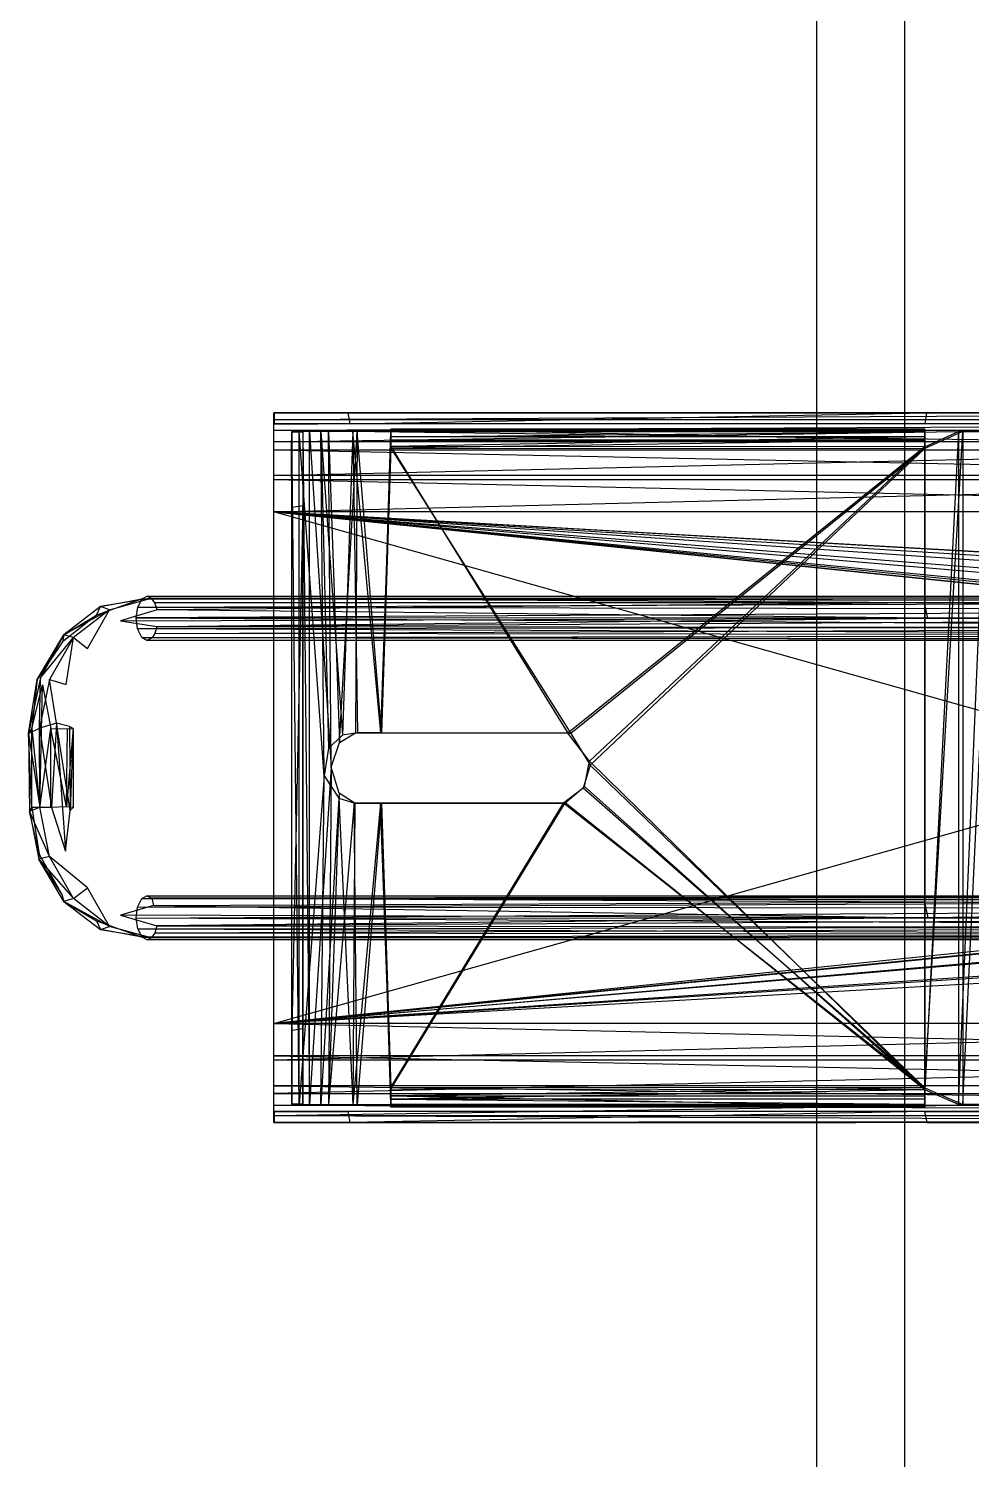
# Model space of a CAD drawing. Header units: inches. Extents: x 0 to 54693, y 0 to 31146.
# Drawn here: x 16253.8 to 16360.8, y 15819.8 to 15982.3 of the extents above; entities that cross this region are included whole.
import ezdxf

# ---------------------------------------------------------------- set-up
doc = ezdxf.new("R2010")
doc.units = ezdxf.units.IN
doc.header["$MEASUREMENT"] = 0
doc.layers.add('Added', color=3, linetype='Continuous')

msp = doc.modelspace()

# ---------------------------------------------------------------- linework, layer by layer
at = {"layer": 'Added', "linetype": 'ByBlock', "lineweight": -2, "ltscale": 0.18}
for p, q in [((16353.23, 16448.32), (16353.23, 15348.32)), ((16343.23, 16438.32), (16343.23, 15358.32))]:
    msp.add_line(p, q, dxfattribs=at)
at = {"layer": 'Added', "linetype": 'Continuous', "lineweight": -2, "ltscale": 0.18}
for p, q in [((16281.65, 15938.62), (16281.67, 15937.37)), ((16281.65, 15938.62), (16281.68, 15938.62)), ((16281.65, 15858.03), (16281.65, 15938.62)), ((16281.65, 15938.62), (16355.73, 15938.62)), ((16445, 15938.62), (16281.65, 15937.83)), ((16445, 15938.62), (16281.65, 15938.62)), ((16281.65, 15935.33), (16446, 15937.83)), ((16446, 15937.83), (16281.65, 15937.83)), ((16281.65, 15936.67), (16445, 15937.37)), ((16446, 15937.37), (16281.65, 15937.37)), ((16281.68, 15938.62), (16281.67, 15937.37)), ((16281.67, 15937.37), (16283.47, 15937.39)), ((16355.73, 15938.62), (16281.68, 15938.62)), ((16290.08, 15938.62), (16281.68, 15938.62)), ((16286.65, 15938.62), (16281.68, 15938.62)), ((16283.47, 15937.39), (16286.65, 15937.37)), ((16290.08, 15938.62), (16286.65, 15938.62)), ((16355.73, 15938.62), (16290.08, 15938.62)), ((16290.32, 15937.37), (16290.08, 15938.62)), ((16290.32, 15937.37), (16355.73, 15938.62)), ((16355.73, 15938.62), (16355.52, 15937.37)), ((16359.52, 15938.62), (16355.73, 15938.62)), ((16355.73, 15938.62), (16445, 15938.62)), ((16281.65, 15936.67), (16446, 15934.44)), ((16281.65, 15936.67), (16446, 15936.67)), ((16283.66, 15934.63), (16283.67, 15936.47)), ((16294.92, 15936.49), (16283.67, 15936.49)), ((16284.52, 15860.09), (16283.67, 15936.49)), ((16284.92, 15936.47), (16283.67, 15936.49)), ((16283.67, 15936.47), (16283.67, 15936.49)), ((16283.67, 15860.09), (16283.67, 15936.49)), ((16283.67, 15936.47), (16283.67, 15927.86)), ((16283.67, 15936.47), (16284.92, 15936.47)), ((16284.52, 15860.09), (16284.52, 15936.49)), ((16287.36, 15897.39), (16284.52, 15936.49)), ((16284.92, 15936.49), (16284.92, 15860.09)), ((16284.92, 15936.49), (16284.92, 15928.05)), ((16284.92, 15936.49), (16285.68, 15860.09)), ((16284.92, 15936.47), (16284.92, 15928.05)), ((16285.68, 15860.09), (16285.68, 15936.49)), ((16285.68, 15936.49), (16288.14, 15898.39)), ((16287.36, 15897.39), (16286.96, 15936.49)), ((16286.96, 15936.49), (16289.45, 15902.01)), ((16286.96, 15936.49), (16287.86, 15900.53)), ((16288.14, 15898.39), (16287.84, 15936.49)), ((16287.84, 15936.49), (16289.09, 15901.18)), ((16289.09, 15901.18), (16291.09, 15936.49)), ((16290.61, 15936.49), (16289.45, 15902.01)), ((16290.61, 15936.49), (16291.13, 15902.29)), ((16293.78, 15902.29), (16290.61, 15936.49)), ((16291.09, 15936.49), (16290.92, 15902.27)), ((16294.9, 15936.46), (16291.09, 15936.49)), ((16293.85, 15902.29), (16291.09, 15936.49)), ((16294.92, 15936.49), (16293.78, 15902.29)), ((16293.85, 15902.29), (16294.9, 15936.46)), ((16294.9, 15936.46), (16294.92, 15936.78)), ((16355.51, 15936.46), (16294.9, 15936.46)), ((16294.92, 15935.9), (16294.9, 15936.46)), ((16294.92, 15936.79), (16294.92, 15935.54)), ((16355.52, 15935.54), (16294.92, 15936.79)), ((16294.92, 15936.78), (16294.92, 15936.79)), ((16294.92, 15936.79), (16355.52, 15936.79)), ((16355.52, 15936.78), (16294.92, 15936.79)), ((16355.51, 15936.46), (16294.92, 15936.78)), ((16355.52, 15936.78), (16294.92, 15936.78)), ((16294.92, 15935.9), (16355.51, 15936.46)), ((16355.52, 15935.9), (16294.92, 15935.9)), ((16355.52, 15935.9), (16294.92, 15934.82)), ((16294.92, 15934.82), (16294.92, 15935.9)), ((16355.52, 15936.78), (16355.51, 15936.46)), ((16355.51, 15934.75), (16359.34, 15936.49)), ((16359.34, 15936.49), (16355.51, 15861.76)), ((16355.51, 15861.98), (16359.82, 15936.49)), ((16359.82, 15936.49), (16355.51, 15934.57)), ((16355.51, 15936.46), (16355.52, 15935.9)), ((16355.52, 15935.9), (16355.51, 15934.75)), ((16355.52, 15936.79), (16355.52, 15936.78)), ((16355.52, 15935.54), (16355.52, 15936.79)), ((16359.34, 15936.49), (16359.34, 15860.09)), ((16359.34, 15860.09), (16362.59, 15936.49)), ((16359.34, 15936.49), (16365.91, 15936.49)), ((16359.82, 15936.49), (16359.82, 15860.09)), ((16359.82, 15860.09), (16363.47, 15936.49)), ((16446, 15935.33), (16281.65, 15935.33)), ((16281.65, 15931.51), (16446, 15935.33)), ((16281.65, 15934.44), (16446, 15934.44)), ((16281.65, 15934.44), (16446, 15931.05)), ((16283.67, 15927.86), (16283.66, 15934.63)), ((16284.92, 15935.15), (16284.92, 15928.05)), ((16293.78, 15902.29), (16294.92, 15934.82)), ((16294.91, 15934.6), (16293.85, 15902.29)), ((16355.51, 15935.53), (16294.91, 15934.6)), ((16294.92, 15935.53), (16294.91, 15934.6)), ((16294.91, 15934.6), (16315.36, 15902.21)), ((16294.91, 15934.6), (16355.51, 15934.57)), ((16355.52, 15935.54), (16294.92, 15935.54)), ((16294.92, 15935.54), (16294.92, 15935.53)), ((16294.92, 15935.53), (16355.52, 15935.54)), ((16355.51, 15935.53), (16294.92, 15935.53)), ((16294.92, 15934.82), (16314.99, 15902.25)), ((16355.51, 15934.75), (16294.92, 15934.82)), ((16355.51, 15934.75), (16314.99, 15902.25)), ((16355.51, 15934.57), (16315.36, 15902.21)), ((16355.51, 15934.75), (16317.48, 15899.07)), ((16355.51, 15934.57), (16317.53, 15898.63)), ((16355.51, 15935.53), (16355.52, 15935.54)), ((16355.51, 15934.57), (16355.51, 15935.53)), ((16355.51, 15934.75), (16355.51, 15861.76)), ((16355.51, 15861.98), (16355.51, 15934.57)), ((16446, 15931.51), (16281.65, 15931.51)), ((16281.65, 15927.37), (16446, 15931.51)), ((16281.65, 15931.05), (16446, 15931.05)), ((16281.65, 15931.05), (16446, 15927.37)), ((16284.92, 15928.05), (16283.67, 15868.53)), ((16284.92, 15928.05), (16283.67, 15927.86)), ((16283.67, 15868.53), (16283.67, 15927.86)), ((16284.92, 15860.11), (16284.92, 15928.05)), ((16284.92, 15868.72), (16284.92, 15928.05)), ((16284.92, 15860.09), (16284.92, 15928.05)), ((16432.32, 15918.81), (16281.65, 15927.37)), ((16281.65, 15927.37), (16431.19, 15912.56)), ((16281.65, 15927.37), (16432.83, 15911.86)), ((16281.65, 15927.37), (16429.83, 15914.7)), ((16430.35, 15917.15), (16281.65, 15927.37)), ((16446, 15927.37), (16281.65, 15927.37)), ((16431.12, 15918.09), (16281.65, 15927.37)), ((16281.65, 15927.37), (16429.78, 15915.66)), ((16430.78, 15912.9), (16281.65, 15927.37)), ((16432.85, 15918.84), (16281.65, 15927.37)), ((16432.77, 15911.85), (16281.65, 15927.37)), ((16432.76, 15884.82), (16281.65, 15927.37)), ((16266.68, 15917.49), (16267.25, 15917.79)), ((16444.03, 15917.72), (16267.25, 15917.79)), ((16267.25, 15917.79), (16445.05, 15917.73)), ((16267.25, 15917.79), (16267.73, 15917.59)), ((16267.73, 15917.59), (16445.05, 15917.73)), ((16261.98, 15916.62), (16257.79, 15913.43)), ((16263, 15916.27), (16257.79, 15913.43)), ((16263, 15916.27), (16258.9, 15913.11)), ((16260.48, 15911.88), (16263, 15916.27)), ((16266.68, 15917.49), (16261.52, 15915.64)), ((16261.52, 15915.64), (16261.98, 15916.62)), ((16267.73, 15917.59), (16261.98, 15916.62)), ((16261.98, 15916.62), (16266.68, 15917.49)), ((16263, 15916.27), (16261.98, 15916.62)), ((16263, 15916.27), (16267.73, 15917.59)), ((16268.38, 15916.25), (16264.24, 15915)), ((16266.02, 15915.33), (16266.19, 15916.56)), ((16441.21, 15916.28), (16266.02, 15915.33)), ((16266.19, 15916.56), (16266.68, 15917.49)), ((16266.19, 15916.56), (16441.86, 15917.23)), ((16266.19, 15916.56), (16441.21, 15916.28)), ((16266.68, 15917.49), (16444.03, 15917.72)), ((16266.68, 15917.49), (16441.86, 15917.23)), ((16267.73, 15917.59), (16443.88, 15917.24)), ((16355.49, 15917.06), (16267.73, 15917.59)), ((16267.73, 15917.59), (16268.11, 15917.06)), ((16355.49, 15917.06), (16268.11, 15917.06)), ((16268.11, 15917.06), (16268.38, 15916.25)), ((16355.49, 15917.06), (16268.38, 15916.25)), ((16355.85, 15915.29), (16268.38, 15916.25)), ((16443.88, 15917.24), (16355.49, 15917.06)), ((16355.85, 15915.29), (16355.49, 15917.06)), ((16444.19, 15916.38), (16355.49, 15917.06)), ((16355.85, 15915.29), (16444.19, 15916.38)), ((16261.52, 15915.64), (16257.66, 15912.63)), ((16257.79, 15913.43), (16261.52, 15915.64)), ((16264.24, 15915), (16355.85, 15915.29)), ((16264.24, 15915), (16268.35, 15914.38)), ((16441.18, 15915.28), (16266.02, 15915.33)), ((16266.17, 15914.08), (16266.02, 15915.33)), ((16266.02, 15915.33), (16441.21, 15914.3)), ((16268.35, 15914.38), (16355.85, 15915.29)), ((16268.35, 15914.38), (16443.23, 15915.29)), ((16355.85, 15915.29), (16443.23, 15915.29)), ((16254.77, 15908.34), (16257.79, 15913.43)), ((16257.79, 15913.43), (16255.17, 15908.53)), ((16255.17, 15908.53), (16258.9, 15913.11)), ((16258.9, 15913.11), (16256.19, 15908.35)), ((16257.79, 15913.43), (16257.66, 15912.63)), ((16258.9, 15913.11), (16257.79, 15913.43)), ((16258.06, 15907.78), (16258.9, 15913.11)), ((16258.9, 15913.11), (16260.48, 15911.88)), ((16441.21, 15914.3), (16266.17, 15914.08)), ((16266.65, 15913.12), (16266.17, 15914.08)), ((16441.86, 15913.36), (16266.17, 15914.08)), ((16266.65, 15913.12), (16441.86, 15913.36)), ((16267.24, 15912.79), (16266.65, 15913.12)), ((16266.65, 15913.12), (16444.01, 15912.86)), ((16267.82, 15913.06), (16267.24, 15912.79)), ((16267.24, 15912.79), (16444.01, 15912.86)), ((16268.14, 15913.57), (16267.82, 15913.06)), ((16443.88, 15913.33), (16267.82, 15913.06)), ((16445.11, 15912.85), (16267.82, 15913.06)), ((16268.35, 15914.38), (16268.14, 15913.57)), ((16268.14, 15913.57), (16444.61, 15914.23)), ((16443.88, 15913.33), (16268.14, 15913.57)), ((16268.35, 15914.38), (16444.61, 15914.23)), ((16257.66, 15912.63), (16254.77, 15908.34)), ((16445.11, 15912.85), (16267.24, 15912.79)), ((16281.65, 15869.28), (16432.83, 15911.86)), ((16255.17, 15908.53), (16253.81, 15902.2)), ((16253.81, 15902.2), (16254.77, 15908.34)), ((16254.77, 15908.34), (16254.19, 15902.79)), ((16255.04, 15902.82), (16255.17, 15908.53)), ((16256.19, 15908.35), (16255.04, 15902.82)), ((16256.96, 15903.4), (16256.19, 15908.35)), ((16256.19, 15908.35), (16258.06, 15907.78)), ((16254.19, 15902.79), (16255.39, 15907.72)), ((16255.09, 15893.79), (16255.39, 15907.72)), ((16255.39, 15907.72), (16256.33, 15902.79)), ((16256.96, 15903.4), (16255.04, 15902.82)), ((16256.96, 15903.4), (16256.41, 15893.79)), ((16256.96, 15903.4), (16257.99, 15888.86)), ((16258.51, 15893.45), (16256.96, 15903.4)), ((16258.45, 15903.01), (16256.96, 15903.4)), ((16253.81, 15902.2), (16255.04, 15902.82)), ((16254.19, 15902.79), (16253.81, 15902.2)), ((16253.81, 15902.2), (16253.9, 15893.38)), ((16253.81, 15902.2), (16255.09, 15893.85)), ((16254.19, 15893.79), (16253.81, 15902.2)), ((16254.19, 15893.79), (16254.19, 15902.79)), ((16254.19, 15902.79), (16255.09, 15893.79)), ((16255.04, 15902.82), (16256.41, 15893.79)), ((16255.09, 15893.85), (16255.04, 15902.82)), ((16255.09, 15893.79), (16256.33, 15902.79)), ((16256.33, 15902.79), (16258.21, 15902.73)), ((16258.12, 15893.9), (16256.33, 15902.79)), ((16256.33, 15893.79), (16256.33, 15902.79)), ((16258.85, 15902.79), (16258.12, 15893.9)), ((16258.12, 15893.9), (16258.21, 15902.73)), ((16258.21, 15902.73), (16258.85, 15902.79)), ((16258.85, 15902.79), (16258.45, 15903.01)), ((16258.45, 15903.01), (16258.51, 15893.45)), ((16258.85, 15902.79), (16258.51, 15893.45)), ((16258.85, 15902.79), (16258.85, 15893.79)), ((16289.45, 15902.01), (16287.86, 15900.53)), ((16289.09, 15901.18), (16290.92, 15902.27)), ((16291.13, 15902.29), (16289.45, 15902.01)), ((16290.92, 15902.27), (16293.85, 15902.29)), ((16293.78, 15902.29), (16291.13, 15902.29)), ((16293.85, 15902.29), (16293.78, 15902.29)), ((16293.78, 15902.29), (16314.99, 15902.25)), ((16315.36, 15902.21), (16293.85, 15902.29)), ((16314.99, 15902.25), (16293.85, 15902.29)), ((16314.99, 15902.25), (16315.36, 15902.21)), ((16317.48, 15899.07), (16314.99, 15902.25)), ((16315.36, 15902.21), (16317.53, 15898.63)), ((16287.86, 15900.53), (16287.36, 15897.39)), ((16288.14, 15898.39), (16289.09, 15901.18)), ((16288.14, 15898.39), (16285.68, 15860.09)), ((16288.14, 15898.39), (16287.84, 15860.09)), ((16289.06, 15895.44), (16288.14, 15898.39)), ((16317.53, 15898.63), (16316.75, 15896.02)), ((16316.9, 15896.21), (16317.48, 15899.07)), ((16355.51, 15861.76), (16317.48, 15899.07)), ((16317.53, 15898.63), (16355.51, 15861.98)), ((16287.36, 15897.39), (16284.52, 15860.09)), ((16286.96, 15860.09), (16287.36, 15897.39)), ((16287.36, 15897.39), (16289.02, 15894.85)), ((16289.06, 15895.44), (16287.84, 15860.09)), ((16290.75, 15894.35), (16289.06, 15895.44)), ((16316.75, 15896.02), (16314.51, 15894.31)), ((16314.72, 15894.32), (16316.9, 15896.21)), ((16355.51, 15861.98), (16316.75, 15896.02)), ((16355.51, 15861.76), (16316.9, 15896.21)), ((16253.9, 15893.38), (16255.09, 15893.85)), ((16254.19, 15893.79), (16253.9, 15893.38)), ((16255, 15888.5), (16253.9, 15893.38)), ((16253.9, 15893.38), (16254.96, 15887.96)), ((16256.19, 15888.24), (16253.9, 15893.38)), ((16254.19, 15893.79), (16255, 15888.5)), ((16256.33, 15893.79), (16254.19, 15893.79)), ((16256.19, 15888.24), (16255.09, 15893.85)), ((16255.09, 15893.85), (16256.41, 15893.79)), ((16258.12, 15893.9), (16256.33, 15893.79)), ((16256.41, 15893.79), (16257.99, 15888.86)), ((16257.99, 15888.86), (16258.51, 15893.45)), ((16258.85, 15893.79), (16258.12, 15893.9)), ((16258.51, 15893.45), (16258.85, 15893.79)), ((16289.02, 15894.85), (16286.96, 15860.09)), ((16290.75, 15894.35), (16287.84, 15860.09)), ((16289.02, 15894.85), (16290.84, 15894.29)), ((16289.02, 15894.85), (16290.61, 15860.09)), ((16293.76, 15894.29), (16290.61, 15860.09)), ((16290.84, 15894.29), (16290.61, 15860.09)), ((16291.09, 15860.09), (16290.75, 15894.35)), ((16293.84, 15894.29), (16290.75, 15894.35)), ((16290.84, 15894.29), (16293.76, 15894.29)), ((16293.84, 15894.29), (16291.09, 15860.09)), ((16293.76, 15894.29), (16314.72, 15894.32)), ((16314.51, 15894.31), (16293.76, 15894.29)), ((16293.76, 15894.29), (16294.92, 15860.09)), ((16294.91, 15861.83), (16293.76, 15894.29)), ((16293.76, 15894.29), (16293.84, 15894.29)), ((16293.84, 15894.29), (16314.51, 15894.31)), ((16293.84, 15894.29), (16294.91, 15862.01)), ((16294.9, 15860.12), (16293.84, 15894.29)), ((16294.91, 15861.83), (16314.72, 15894.32)), ((16294.91, 15862.01), (16314.51, 15894.31)), ((16314.51, 15894.31), (16314.72, 15894.32)), ((16355.51, 15861.98), (16314.51, 15894.31)), ((16355.51, 15861.76), (16314.72, 15894.32)), ((16255, 15888.5), (16254.96, 15887.96)), ((16255, 15888.5), (16257.58, 15883.94)), ((16256.19, 15888.24), (16254.96, 15887.96)), ((16257.79, 15883.14), (16254.96, 15887.96)), ((16254.96, 15887.96), (16257.58, 15883.94)), ((16254.96, 15887.96), (16258.89, 15883.49)), ((16260.48, 15884.7), (16256.19, 15888.24)), ((16258.89, 15883.49), (16256.19, 15888.24)), ((16257.58, 15883.94), (16257.79, 15883.14)), ((16258.89, 15883.49), (16260.48, 15884.7)), ((16263, 15880.31), (16260.48, 15884.7)), ((16266.65, 15883.46), (16267.24, 15883.79)), ((16266.65, 15883.46), (16444.02, 15883.72)), ((16267.24, 15883.79), (16444.02, 15883.72)), ((16267.24, 15883.79), (16267.81, 15883.52)), ((16445.14, 15883.73), (16267.24, 15883.79)), ((16445.14, 15883.73), (16267.81, 15883.52)), ((16432.85, 15884.83), (16281.65, 15869.28)), ((16432.76, 15884.82), (16281.65, 15869.28)), ((16431.19, 15884.12), (16281.65, 15869.28)), ((16281.65, 15869.28), (16431.07, 15884.04)), ((16258.89, 15883.49), (16257.79, 15883.14)), ((16257.79, 15883.14), (16261.52, 15880.93)), ((16257.79, 15883.14), (16261.98, 15879.95)), ((16263, 15880.31), (16257.79, 15883.14)), ((16263, 15880.31), (16258.89, 15883.49)), ((16267.98, 15882.67), (16264.23, 15881.58)), ((16266.02, 15881.25), (16266.17, 15882.5)), ((16266.02, 15881.25), (16441.21, 15882.28)), ((16266.17, 15882.5), (16266.65, 15883.46)), ((16266.17, 15882.5), (16441.86, 15883.22)), ((16441.21, 15882.28), (16266.17, 15882.5)), ((16266.65, 15883.46), (16441.86, 15883.22)), ((16267.81, 15883.52), (16443.88, 15883.24)), ((16267.81, 15883.52), (16267.98, 15882.67)), ((16355.49, 15883.06), (16267.81, 15883.52)), ((16267.98, 15882.67), (16355.49, 15883.06)), ((16267.98, 15882.67), (16355.85, 15881.29)), ((16281.65, 15869.28), (16429.89, 15882.17)), ((16355.49, 15883.06), (16443.88, 15883.24)), ((16444.61, 15882.31), (16355.49, 15883.06)), ((16355.49, 15883.06), (16355.85, 15881.29)), ((16444.61, 15882.31), (16355.85, 15881.29)), ((16261.52, 15880.93), (16266.68, 15879.09)), ((16261.52, 15880.93), (16261.98, 15879.95)), ((16355.85, 15881.29), (16264.23, 15881.58)), ((16264.23, 15881.58), (16268.36, 15880.36)), ((16266.02, 15881.25), (16441.18, 15881.3)), ((16266.19, 15880.02), (16266.02, 15881.25)), ((16441.21, 15880.29), (16266.02, 15881.25)), ((16268.36, 15880.36), (16268.13, 15879.54)), ((16355.85, 15881.29), (16268.36, 15880.36)), ((16443.23, 15881.29), (16268.36, 15880.36)), ((16268.36, 15880.36), (16444.19, 15880.2)), ((16429.8, 15881.89), (16281.65, 15869.28)), ((16355.85, 15881.29), (16443.23, 15881.29)), ((16261.98, 15879.95), (16263, 15880.31)), ((16266.68, 15879.09), (16261.98, 15879.95)), ((16261.98, 15879.95), (16267.73, 15878.99)), ((16267.73, 15878.99), (16263, 15880.31)), ((16266.19, 15880.02), (16441.21, 15880.29)), ((16266.19, 15880.02), (16441.86, 15879.35)), ((16266.68, 15879.09), (16266.19, 15880.02)), ((16441.86, 15879.35), (16266.68, 15879.09)), ((16267.25, 15878.79), (16266.68, 15879.09)), ((16266.68, 15879.09), (16444.03, 15878.86)), ((16267.73, 15878.99), (16267.25, 15878.79)), ((16267.25, 15878.79), (16444.03, 15878.86)), ((16445.05, 15878.85), (16267.25, 15878.79)), ((16268.13, 15879.54), (16267.73, 15878.99)), ((16267.73, 15878.99), (16443.88, 15879.33)), ((16445.05, 15878.85), (16267.73, 15878.99)), ((16444.19, 15880.2), (16268.13, 15879.54)), ((16443.88, 15879.33), (16268.13, 15879.54)), ((16430.42, 15879.22), (16281.65, 15869.28)), ((16281.65, 15869.28), (16430.58, 15878.98)), ((16432.83, 15877.85), (16281.65, 15869.28)), ((16432.77, 15877.84), (16281.65, 15869.28)), ((16281.65, 15865.14), (16446, 15869.28)), ((16446, 15869.28), (16281.65, 15869.28)), ((16281.65, 15869.28), (16446, 15865.6)), ((16283.67, 15868.53), (16284.92, 15868.72)), ((16283.67, 15868.53), (16283.67, 15860.11)), ((16283.67, 15861.43), (16283.67, 15868.53)), ((16284.92, 15868.72), (16284.92, 15861.98)), ((16284.92, 15868.72), (16284.92, 15860.11)), ((16446, 15865.6), (16281.65, 15865.6)), ((16281.65, 15865.6), (16446, 15862.21)), ((16446, 15865.14), (16281.65, 15861.32)), ((16281.65, 15865.14), (16446, 15865.14)), ((16446, 15862.21), (16281.65, 15862.21)), ((16281.65, 15862.21), (16446, 15859.98)), ((16281.65, 15861.32), (16446, 15861.32)), ((16281.65, 15858.82), (16446, 15861.32)), ((16284.92, 15861.98), (16284.92, 15860.11)), ((16355.51, 15861.98), (16294.91, 15862.01)), ((16294.91, 15862.01), (16294.92, 15861.05)), ((16294.92, 15860.68), (16294.91, 15861.83)), ((16355.51, 15861.76), (16294.91, 15861.83)), ((16355.51, 15861.98), (16294.92, 15861.05)), ((16355.51, 15861.76), (16294.92, 15860.68)), ((16294.92, 15861.05), (16294.92, 15861.04)), ((16355.52, 15861.04), (16294.92, 15861.05)), ((16294.92, 15861.05), (16355.52, 15861.05)), ((16294.92, 15861.04), (16294.92, 15859.79)), ((16355.52, 15859.79), (16294.92, 15861.04)), ((16355.52, 15861.04), (16294.92, 15861.04)), ((16355.52, 15861.05), (16355.51, 15861.98)), ((16355.51, 15861.98), (16359.82, 15860.09)), ((16355.51, 15861.76), (16355.52, 15860.68)), ((16359.34, 15860.09), (16355.51, 15861.76)), ((16355.52, 15861.04), (16355.52, 15861.05)), ((16355.52, 15859.79), (16355.52, 15861.04)), ((16445.38, 15859.35), (16281.65, 15859.98)), ((16446, 15859.98), (16281.65, 15859.98)), ((16445.38, 15859.35), (16281.65, 15859.28)), ((16281.65, 15859.28), (16281.67, 15859.28)), ((16281.68, 15858.03), (16281.65, 15859.28)), ((16281.65, 15859.28), (16290.08, 15859.28)), ((16286.65, 15859.28), (16281.67, 15859.28)), ((16281.67, 15859.28), (16281.68, 15858.03)), ((16281.67, 15859.28), (16290.08, 15859.28)), ((16284.92, 15860.11), (16283.67, 15860.11)), ((16283.67, 15860.11), (16284.92, 15860.09)), ((16283.67, 15860.09), (16294.92, 15860.09)), ((16284.92, 15860.09), (16284.92, 15860.11)), ((16290.08, 15859.28), (16286.65, 15859.28)), ((16290.08, 15859.28), (16445.38, 15859.35)), ((16290.32, 15858.03), (16290.08, 15859.28)), ((16355.49, 15859.28), (16290.08, 15859.28)), ((16355.49, 15859.28), (16290.32, 15858.03)), ((16291.09, 15860.09), (16294.9, 15860.12)), ((16294.9, 15860.12), (16294.92, 15860.68)), ((16294.92, 15859.8), (16294.9, 15860.12)), ((16294.9, 15860.12), (16355.51, 15860.12)), ((16294.92, 15860.68), (16355.51, 15860.12)), ((16355.52, 15860.68), (16294.92, 15860.68)), ((16294.92, 15859.8), (16355.51, 15860.12)), ((16355.52, 15859.8), (16294.92, 15859.8)), ((16294.92, 15859.79), (16294.92, 15859.8)), ((16294.92, 15859.8), (16355.52, 15859.79)), ((16355.52, 15859.79), (16294.92, 15859.79)), ((16355.49, 15859.28), (16445.38, 15859.35)), ((16355.49, 15859.28), (16355.75, 15858.03)), ((16373.68, 15859.28), (16355.49, 15859.28)), ((16355.52, 15860.68), (16355.51, 15860.12)), ((16355.51, 15860.12), (16355.52, 15859.8)), ((16355.52, 15859.8), (16355.52, 15859.79)), ((16365.91, 15860.09), (16359.34, 15860.09)), ((16445.38, 15859.35), (16359.52, 15859.28)), ((16281.65, 15858.82), (16445.91, 15858.2)), ((16281.65, 15858.82), (16446, 15858.82)), ((16445.91, 15858.2), (16281.65, 15858.03)), ((16281.65, 15858.03), (16347.64, 15858.03)), ((16290.32, 15858.03), (16281.65, 15858.03)), ((16290.32, 15858.03), (16347.64, 15858.03)), ((16355.75, 15858.03), (16290.32, 15858.03)), ((16347.64, 15858.03), (16445.91, 15858.2)), ((16355.75, 15858.03), (16347.64, 15858.03)), ((16355.75, 15858.03), (16445.91, 15858.2)), ((16355.75, 15858.03), (16359.52, 15858.03)), ((16445.91, 15858.2), (16359.52, 15858.03)), ((16359.52, 15858.03), (16363.54, 15858.03))]:
    msp.add_line(p, q, dxfattribs=at)

doc.saveas('drawing.dxf')
